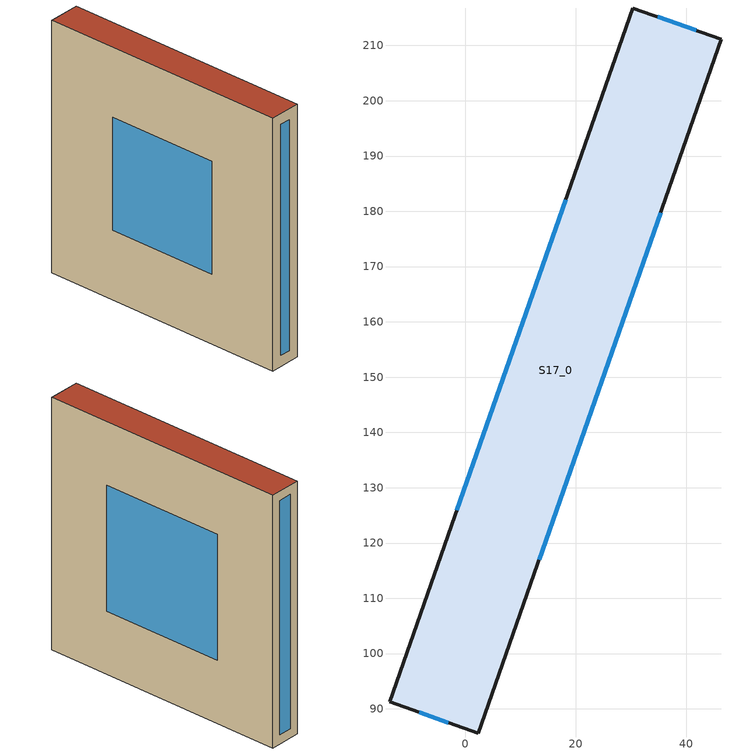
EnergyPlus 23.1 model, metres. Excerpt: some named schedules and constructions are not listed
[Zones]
S17_0
 floor ground (S17_0:f3UnderGroundSlabCF): -13.67,91.26 30.32,216.77 46.36,211.15 2.38,85.64 z-40.79
 wall outside (90.1-2019 Nonresidential CZ 0 Exterior Wall (Mass)): 46.36,211.15 30.32,216.77 -13.67,91.26 2.38,85.64 46.36,211.15 z-40.79:92.21
 window (90.1-2019 Nonresidential CZ 0 Glazing (Operable)): 41.8,212.75 34.88,215.18 z-35.96:87.37; -8.28,89.37 -3.01,87.52 z-35.08:86.5; 18.16,182.08 -1.51,125.95 z-4.03:55.45; 13.37,117.01 35.37,179.77 z-7.54:58.96
 roof outside (90.1-2019 Nonresidential CZ 0 Exterior Roof (Mass)): 30.32,216.77 -13.67,91.26 2.38,85.64 46.36,211.15 z92.21
[EnergyManagementSystem:Sensor] Output:Variable Index Key=Environment
Name | Output:Variable
OutdoorTemp | Site Outdoor Air Drybulb Temperature
OutdoorRelHumid | Site Outdoor Air Relative Humidity
[ZoneHVAC:IdealLoadsAirSystem]
S17_0 Ideal Loads Air: Maximum Heating Supply Air Temperature {C}=35; Minimum Cooling Supply Air Temperature {C}=12; Maximum Heating Supply Air Humidity Ratio {kgWater/kgDryAir}=0.01; Minimum Cooling Supply Air Humidity Ratio {kgWater/kgDryAir}=0.008; Heating Limit=LimitFlowRateAndCapacity; MaximumHeatingAirFlowRate [m3/s]=Autosize; MaximumSensibleHeatingCapacity [W]=Autosize; Cooling Limit=LimitFlowRateAndCapacity; MaximumCoolingAirFlowRate [m3/s]=Autosize; MaximumTotalCoolingCapacity [W]=Autosize; HeatingAvailabilitySchedule=Off; CoolingAvailabilitySchedule=CoolAvail_S17_0; Dehumidification Control Type=Humidistat; Humidification Control Type=Humidistat; Design Specification Outdoor Air Object=S17_0MinFreshAir; Demand Controlled Ventilation Type=OccupancySchedule; Outdoor Air Economizer Type=NoEconomizer; Heat Recovery Type=None; SensibleHeatRecoveryEffectiveness=0.7; LatentHeatRecoveryEffectiveness=0.65
[Schedule:Constant]
Name | Value
Off | 0
AllOn | 1
[Schedule:Day:Hourly]
d9ea127a-ea3e-44f9-b4f6-f443588a29fb: Fraction, 0, 0, 0, 0, 0, 0, 0, 0, 0, 0, 0, 0, 0, 0, 0, 0, 0, 0, 0, 0, 0, 0, 0, 0
d5f2dfb6-7999-4fdb-9b38-f50d1062404a: Fraction, 0, 0, 0, 0, 0, 0, 0, 0, 0.1, 0.9, 0.9, 0.9, 0.8, 0.8, 0.8, 0.8, 0.5, 0.2, 0.1, 0.3, 0.3, 0.3, 0.1, 0
79f6dca9-5fe9-478a-bde9-12d42f6e605d: Fraction, 0.05, 0.05, 0.05, 0.05, 0.05, 0.05, 0.05, 0.05, 0.05, 0.05, 0.05, 0.05, 0.05, 0.05, 0.05, 0.05, 0.05, 0.05, 0.05, 0.05, 0.05, 0.05, 0.05, 0.05
03f89016-f015-4308-9cd2-91c3df1526ea: Fraction, 0.05, 0.05, 0.05, 0.05, 0.05, 0.05, 0.05, 0.05, 0.3, 0.9, 0.9, 0.9, 0.9, 0.9, 0.9, 0.9, 0.7, 0.5, 0.5, 0.7, 0.7, 0.7, 0.3, 0.05
1f46022c-dc35-4b1c-a5f3-48aafba85baa: Temperature, 18, 18, 18, 18, 18, 18, 18, 18, 18, 18, 18, 18, 18, 18, 18, 18, 18, 18, 18, 18, 18, 18, 18, 18
4879fb07-a0f9-4e92-8872-17b1081e4b79: Temperature, 18, 18, 18, 18, 18, 18, 18, 20, 22, 22, 22, 22, 22, 22, 22, 22, 22, 22, 22, 22, 22, 22, 22, 18
33a40c0d-4940-46d6-9ed8-d980077da102: Temperature, 35, 35, 35, 35, 35, 35, 35, 35, 35, 35, 35, 35, 35, 35, 35, 35, 35, 35, 35, 35, 35, 35, 35, 35
bb316713-af84-4eec-b4fe-3cd8a2147c88: Temperature, 35, 35, 35, 35, 35, 35, 35, 24, 24, 24, 24, 24, 24, 24, 24, 24, 24, 24, 24, 24, 24, 24, 24, 35
35e0ada2-1fee-451a-872b-049bc328d088: Fraction, 1, 1, 1, 1, 1, 1, 1, 1, 0, 0, 0, 0, 0, 1, 0, 0, 0, 0, 0, 0, 0, 0, 0, 0
22a1e51b-2093-4564-b5ed-ae6a32fcb6cb: Fraction, 1, 1, 1, 1, 1, 1, 1, 1, 0, 0, 0, 0, 0, 0, 0, 0, 0, 0, 0, 0, 0, 0, 0, 0
18ce9471-8bdb-489d-965b-bcdf2857541a: Fraction, 1, 1, 1, 1, 1, 1, 1, 1, 0, 0, 0, 1, 1, 1, 1, 1, 0, 0, 0, 0, 0, 0, 0, 1
93c71081-cbe4-4eb5-9f3c-f12a02c83db0: Fraction, 1, 1, 1, 1, 1, 1, 1, 1, 0, 0, 0, 0, 0, 0, 0, 0, 0, 0, 0, 0, 0, 0, 0, 1
1f044a77-4373-4b65-9cfa-418fe716a1c5: Fraction, 1, 1, 1, 1, 1, 1, 1, 1, 0, 0, 0, 0, 1, 1, 1, 0, 0, 0, 0, 0, 0, 0, 0, 0
e560b093-007b-4360-b31a-7a0bf4edafff: Fraction, 1, 1, 1, 1, 1, 1, 1, 1, 0, 0, 0, 0, 0, 0, 0, 0, 0, 0, 0, 0, 0, 0, 1, 1
1ec8c980-b02c-47a4-9524-b203a8ab2c3e: Fraction, 1, 1, 1, 1, 1, 1, 1, 0, 0, 0, 0, 0, 1, 1, 1, 1, 0, 0, 0, 0, 0, 0, 0, 1
324a820c-9e79-4287-9929-5af24269ea02: Fraction, 1, 1, 1, 1, 1, 1, 1, 1, 0, 0, 0, 0, 1, 1, 1, 1, 1, 0, 0, 0, 0, 0, 0, 0
d2bd790c-733a-41eb-a348-2e58957206cc: Fraction, 1, 1, 1, 1, 1, 1, 1, 1, 0, 0, 0, 0, 1, 1, 1, 1, 1, 0, 0, 0, 0, 0, 0, 1
b5ea207a-2cc6-4af2-9c60-944d1f007baf: Fraction, 1, 1, 1, 1, 1, 0, 0, 0, 0, 0, 1, 1, 1, 1, 0, 0, 0, 0, 0, 0, 0, 0, 1, 1
0fb9e873-759a-4ed1-94f3-fcd0b80e411f: Fraction, 1, 1, 1, 1, 1, 0, 0, 0, 0, 0, 0, 0, 0, 0, 0, 1, 1, 1, 1, 1, 1, 1, 1, 1
51f0ba7f-1edf-4522-935d-482393d8bc4a: Fraction, 1, 1, 1, 1, 1, 1, 1, 0, 0, 0, 0, 0, 0, 0, 0, 0, 0, 0, 0, 0, 0, 0, 1, 1
c8a7d920-df9d-4fb4-8e97-aad656506ff0: Fraction, 1, 1, 1, 1, 1, 1, 1, 0, 0, 0, 0, 0, 0, 0, 0, 0, 0, 0, 0, 0, 0, 0, 0, 1
bfbfc2df-fa15-438a-b2dd-40b7ea6d6a0b: Fraction, 1, 1, 1, 1, 1, 1, 1, 1, 1, 1, 1, 0, 0, 0, 0, 0, 0, 0, 0, 0, 1, 1, 1, 1
c1428ebc-0e65-48db-aa2f-6f1fb31db145: Fraction, 1, 1, 1, 1, 1, 1, 0, 0, 0, 0, 0, 0, 0, 0, 0, 0, 0, 0, 0, 0, 0, 1, 1, 1
ce9b52fa-82e4-48d7-84cb-e3e2f4bd7fa5: Fraction, 1, 1, 1, 1, 0, 0, 0, 0, 0, 0, 0, 0, 0, 0, 0, 0, 0, 0, 0, 0, 0, 1, 1, 1
281b3a77-3921-41c9-87cf-cd3cf9a1d6b3: Fraction, 1, 1, 1, 1, 1, 1, 1, 1, 1, 1, 1, 1, 1, 1, 0, 0, 0, 0, 0, 0, 1, 1, 1, 1
d03e1a2a-7fdf-4387-9508-896c8563ea3d: Fraction, 1, 1, 1, 1, 1, 1, 0, 0, 0, 0, 0, 0, 0, 0, 0, 0, 0, 0, 0, 0, 0, 0, 1, 1
cbcab192-8069-4d34-910e-4223db92558d: Fraction, 0, 1, 1, 1, 1, 1, 1, 1, 0, 0, 0, 0, 0, 1, 0, 0, 0, 0, 1, 1, 1, 1, 1, 1
3374cfcf-e8ca-42e8-9193-67e36cd658cd: Fraction, 1, 1, 1, 1, 1, 1, 0, 0, 0, 0, 0, 0, 1, 1, 0, 0, 1, 1, 1, 1, 1, 1, 1, 1
9dc2f2c1-899f-4b0a-b792-ac2eeb1a4e6c: Fraction, 1, 1, 1, 1, 1, 1, 1, 1, 0, 0, 0, 0, 0, 0, 0, 0, 0, 0, 0, 0, 0, 1, 1, 1
13054b51-3002-4484-aeba-b371d14d3692: Fraction, 1, 1, 1, 0, 0, 0, 0, 0, 0, 0, 0, 0, 0, 0, 0, 0, 0, 0, 0, 0, 0, 0, 0, 0
b5e365fb-09dc-4d87-84ea-0cbd151cd866: Fraction, 1, 1, 1, 1, 1, 1, 1, 1, 0, 0, 0, 0, 1, 1, 1, 1, 0, 0, 0, 0, 0, 0, 0, 0
019be431-dead-44d3-b7ce-a45f448d86cd: Fraction, 0, 0, 0, 0, 0, 0, 0, 0, 1, 1, 1, 1, 1, 1, 1, 1, 0, 0, 0, 0, 0, 0, 0, 0
ebf59084-486f-4765-8e31-6ab24806cde4: Fraction, 0, 0, 0, 1, 1, 1, 1, 1, 0, 0, 0, 0, 0, 0, 0, 0, 0, 0, 0, 0, 0, 0, 0, 0
033443dd-be0d-481a-aa45-34e2afabf295: Fraction, 0, 0, 0, 1, 1, 1, 1, 1, 0, 0, 0, 0, 0, 1, 1, 1, 0, 0, 0, 0, 0, 0, 0, 0
b004ddaf-2958-4d42-bbfd-c34962752437: Fraction, 0, 1, 1, 1, 1, 1, 1, 1, 0, 0, 0, 0, 0, 1, 1, 0, 0, 0, 0, 0, 0, 0, 0, 0
3118f7e2-22ff-41b2-8baa-8cf338a4d165: Fraction, 0, 0, 0, 0, 1, 1, 1, 1, 0, 0, 0, 0, 0, 0, 0, 0, 0, 0, 0, 0, 0, 0, 0, 0
76cfda5b-3bcf-4091-91b8-c7317ff53b3f: Fraction, 1, 1, 1, 1, 1, 1, 1, 1, 1, 0, 1, 1, 1, 1, 1, 1, 1, 0, 0, 1, 1, 1, 1, 1
dbd1f11d-7d18-4399-a402-b57c5d01dad8: Fraction, 1, 1, 1, 1, 1, 1, 1, 1, 0, 0, 0, 1, 1, 1, 1, 1, 0, 1, 1, 1, 1, 1, 1, 1
5d715e94-220a-4c54-8f28-ad7d20c66552: Fraction, 0, 1, 1, 1, 1, 1, 1, 1, 0, 0, 0, 0, 1, 1, 1, 0, 0, 0, 0, 0, 0, 0, 0, 0
037c2644-b41a-454e-919a-2fa64f1a5a72: Fraction, 0, 0, 0, 0, 0, 0, 0, 0, 0, 0, 0, 0, 1, 0, 0, 0, 0, 0, 0, 0, 0, 0, 0, 0
73acdd30-99d9-4ef9-a6ab-29992fc131c9: Fraction, 0, 1, 1, 1, 1, 1, 1, 1, 0, 0, 0, 0, 0, 0, 0, 0, 0, 0, 0, 0, 0, 0, 0, 0
443bf915-bfa2-47cc-84e2-2f654a24a71c: Fraction, 0, 1, 0, 0, 1, 0, 0, 0, 0, 0, 0, 1, 1, 1, 1, 1, 1, 0, 0, 0, 0, 0, 0, 0
0c0459a7-d2ea-4bfe-a1a3-77e345ad8887: Fraction, 0, 0, 0, 0, 0, 0, 0, 0, 0, 0, 0, 0, 1, 0, 1, 0, 0, 0, 0, 0, 0, 0, 0, 0
d0d65797-fe6b-4387-b5c4-f17f0428ef62: Fraction, 0, 0, 0, 0, 0, 0, 0, 0, 0, 0, 0, 1, 0, 0, 1, 1, 0, 0, 0, 0, 0, 0, 0, 1
4ca48648-d144-4590-a357-3cf62a8bad81: Fraction, 0, 0, 0, 1, 1, 1, 1, 1, 0, 0, 0, 1, 1, 1, 1, 0, 0, 0, 0, 0, 0, 1, 1, 0
6e51a55f-234d-41a8-9913-cb78d502f61b: Fraction, 0, 1, 1, 1, 1, 1, 1, 1, 0, 0, 0, 1, 1, 1, 1, 1, 0, 0, 1, 0, 0, 1, 1, 1
6bc8c13f-a8d4-4816-8eb9-3ad649a8b2f3: Fraction, 1, 1, 1, 1, 1, 1, 1, 1, 0, 0, 0, 1, 1, 1, 1, 0, 0, 0, 0, 1, 0, 0, 1, 1
154ac6fe-8fb9-4f76-a37d-10a1e5069a27: Fraction, 1, 1, 1, 1, 1, 1, 1, 1, 1, 1, 0, 0, 0, 0, 0, 0, 0, 0, 0, 1, 1, 1, 1, 1
5bef0665-6dfe-4b99-a0bc-786cea2c9cba: Fraction, 1, 1, 1, 1, 1, 1, 1, 1, 0, 0, 0, 1, 1, 1, 1, 1, 1, 0, 1, 1, 1, 1, 1, 1
2f96a23a-caca-4fab-84d7-b9a738102c7e: Fraction, 1, 1, 0, 0, 1, 1, 0, 0, 0, 0, 0, 1, 0, 0, 1, 1, 0, 0, 0, 0, 0, 0, 0, 0
bd2db91d-8010-46a7-ae1e-aebfe4473f82: Fraction, 0, 1, 1, 0, 1, 1, 0, 0, 0, 0, 0, 1, 1, 1, 1, 1, 1, 0, 0, 0, 0, 0, 0, 0
673fec01-a229-454e-ac97-ad268db4b5e5: Fraction, 0, 0, 0, 0, 1, 1, 1, 1, 0, 0, 0, 1, 1, 1, 1, 1, 0, 0, 0, 0, 0, 0, 0, 0
328e2f82-dc52-4c28-ab51-245193f499f0: Fraction, 1, 1, 1, 1, 1, 1, 1, 1, 0, 0, 0, 1, 1, 1, 1, 1, 0, 0, 0, 0, 0, 0, 0, 0
64b10d7a-e558-4ecf-9322-4c9a06b41c83: Fraction, 0, 0, 1, 1, 1, 1, 1, 0, 0, 0, 0, 1, 1, 1, 1, 1, 1, 0, 0, 0, 0, 0, 0, 0
b964e233-350c-48eb-b771-c4b9956ab54b: Fraction, 0, 0, 0, 0, 0, 0, 0, 0, 0, 0, 0, 0, 0, 1, 0, 0, 0, 0, 0, 0, 0, 0, 0, 0
036865c2-b0aa-43ea-a3ae-c8f8331be7ac: Fraction, 0, 0, 0, 0, 0, 0, 0, 0, 0, 0, 0, 1, 1, 1, 0, 0, 0, 0, 0, 0, 0, 0, 0, 0
daed71a7-0610-444b-b81c-b24dffd950f6: Fraction, 0, 0, 0, 0, 0, 0, 0, 0, 0, 0, 0, 0, 1, 1, 1, 1, 0, 0, 0, 0, 0, 0, 0, 0
fbaf94e2-5723-47b8-90b1-441a046a4278: Fraction, 0, 0, 0, 1, 1, 1, 1, 1, 0, 0, 0, 1, 1, 1, 1, 1, 0, 0, 0, 0, 0, 0, 0, 0
8228bc38-434b-4133-9937-87d82ad577f0: Fraction, 1, 1, 1, 0, 1, 1, 1, 1, 0, 0, 0, 1, 1, 1, 1, 1, 1, 0, 0, 0, 0, 0, 0, 1
b951dc44-e536-41f1-b4d8-aab17108d7f9: Fraction, 1, 1, 1, 1, 1, 1, 1, 1, 0, 0, 0, 1, 1, 1, 1, 1, 1, 0, 0, 0, 0, 0, 0, 1
104cd10c-28f3-48c2-aed0-745cf36fea65: Fraction, 1, 1, 1, 1, 0, 0, 0, 1, 0, 0, 1, 1, 1, 1, 1, 1, 1, 0, 0, 0, 0, 0, 0, 0
d6b4219d-073c-4d59-80b7-35fc61c1e207: Fraction, 1, 1, 1, 1, 0, 0, 0, 0, 0, 0, 0, 1, 1, 1, 1, 1, 1, 0, 0, 0, 0, 0, 0, 0
401568ae-5745-4f16-bda9-d9aedd726401: Fraction, 0, 0, 0, 0, 0, 0, 0, 0, 0, 0, 0, 1, 1, 1, 1, 1, 0, 0, 0, 0, 0, 1, 1, 1
49ce4846-11b3-4de5-90ef-fc16ec9d5b6d: Fraction, 1, 1, 1, 1, 1, 1, 1, 1, 1, 1, 0, 0, 0, 0, 1, 1, 0, 0, 0, 1, 1, 0, 1, 0
fcde42c5-a226-4b21-a0d2-13213f855b12: Fraction, 0, 1, 1, 1, 1, 1, 1, 1, 1, 1, 1, 1, 0, 1, 0, 1, 1, 1, 1, 1, 1, 1, 1, 1
542cb977-cef9-4e33-8f3a-5abd994fb8eb: Fraction, 1, 1, 1, 1, 1, 1, 1, 1, 0, 0, 0, 1, 0, 1, 1, 0, 0, 0, 0, 1, 0, 1, 1, 1
e51780fd-68b9-485c-b53b-41d4aa329173: Fraction, 1, 1, 1, 1, 1, 1, 1, 1, 0, 0, 0, 1, 1, 1, 1, 1, 1, 1, 0, 0, 0, 0, 0, 0
84655766-7118-4a80-a644-6c94a8cf6aa8: Fraction, 1, 0, 1, 1, 1, 0, 1, 1, 0, 0, 0, 1, 1, 1, 1, 1, 1, 0, 0, 0, 0, 0, 0, 0
f23e91b1-e21c-4567-9c25-f2b87eda8942: Fraction, 0, 0, 0, 0, 0, 1, 1, 0, 0, 0, 0, 0, 1, 1, 1, 1, 0, 0, 0, 0, 1, 1, 1, 0
2cbaec49-f577-4647-b3ed-73b7f9b900fd: Fraction, 0, 1, 0, 1, 1, 1, 1, 1, 0, 0, 0, 1, 1, 1, 1, 1, 1, 0, 0, 0, 0, 0, 0, 0
f5d9dffc-fe21-496e-b55e-d684c3337099: Fraction, 0, 1, 1, 1, 1, 1, 0, 1, 0, 0, 0, 1, 1, 1, 1, 1, 1, 1, 0, 0, 0, 0, 0, 0
bd5b1cea-c878-4f3e-aec0-c2ac0ba00ee3: Fraction, 0, 0, 0, 1, 1, 1, 1, 1, 0, 0, 0, 1, 1, 1, 1, 1, 1, 1, 0, 0, 0, 0, 0, 0
720da34d-5d68-461d-bdb9-e02285c661a7: Fraction, 0, 0, 0, 0, 1, 1, 1, 1, 0, 0, 0, 1, 1, 1, 1, 1, 1, 1, 0, 0, 0, 0, 0, 0
a4b975cc-a5df-49b6-abae-d9247bb6c1d3: Fraction, 0, 0, 1, 1, 1, 1, 1, 1, 0, 0, 0, 1, 1, 1, 1, 1, 0, 1, 1, 1, 0, 1, 1, 1
05eb5a75-9c5d-4888-a75e-297719e52851: Fraction, 0, 0, 0, 0, 1, 1, 1, 1, 0, 0, 1, 1, 1, 1, 1, 1, 1, 0, 0, 0, 0, 0, 0, 0
3d478d37-2a01-4d7a-8394-87f420d4056f: Fraction, 0, 0, 0, 0, 0, 1, 0, 0, 0, 1, 1, 1, 1, 1, 1, 1, 1, 1, 0, 0, 0, 0, 0, 0
bb5da403-a042-4ac0-830c-c49b77a5b3c6: Fraction, 0, 0, 0, 1, 1, 1, 1, 0, 0, 0, 0, 1, 1, 1, 1, 1, 1, 1, 0, 0, 0, 0, 0, 0
144b99c6-371d-4e34-96fd-79be05b5df0d: Fraction, 1, 1, 1, 0, 1, 0, 1, 1, 0, 0, 0, 0, 1, 1, 1, 1, 1, 0, 0, 0, 0, 0, 0, 0
101a4458-ffe6-4b53-8dd8-2467d667ba35: Fraction, 0, 0, 1, 1, 1, 1, 1, 1, 0, 1, 1, 1, 1, 1, 0, 1, 0, 0, 0, 1, 0, 0, 1, 1
d3e8e271-9eeb-4542-a96c-283e1dd3b835: Fraction, 1, 1, 1, 1, 1, 1, 0, 1, 0, 1, 1, 1, 1, 1, 1, 1, 1, 1, 0, 0, 0, 0, 0, 0
6d3bdc77-4564-471a-929c-e30b6d66f166: Fraction, 0, 1, 1, 1, 1, 1, 0, 1, 0, 0, 0, 1, 1, 1, 0, 0, 0, 0, 0, 0, 0, 0, 0, 1
4dec3c6f-ebbe-4840-a156-b83b58bf089e: Fraction, 1, 1, 1, 1, 1, 1, 1, 1, 0, 1, 1, 1, 1, 1, 1, 0, 1, 0, 0, 1, 1, 1, 1, 1
bcd3defc-df3e-4200-aec8-a559f004c132: Fraction, 1, 1, 1, 1, 1, 1, 1, 0, 0, 0, 0, 0, 1, 1, 1, 1, 0, 0, 0, 0, 0, 0, 1, 0
a24f8b0f-d930-4ec6-852d-d49dbee14f27: Fraction, 0, 0, 1, 1, 1, 1, 1, 1, 0, 1, 1, 1, 1, 1, 1, 1, 1, 1, 1, 0, 0, 0, 0, 0
a3c9ef1d-5eb3-489d-aa31-011d2b399981: Fraction, 1, 1, 1, 1, 1, 1, 1, 1, 0, 0, 1, 1, 1, 0, 0, 0, 0, 0, 0, 1, 0, 1, 1, 1
40cf7150-3db1-49aa-a175-be7604a9d796: Fraction, 1, 1, 1, 1, 1, 1, 1, 1, 0, 0, 0, 1, 1, 1, 1, 1, 0, 0, 0, 0, 0, 1, 1, 1
597e3bcf-50a5-4cee-bcda-a732ee54fb23: Fraction, 1, 1, 1, 1, 1, 1, 1, 1, 0, 1, 1, 0, 1, 1, 1, 0, 0, 0, 0, 1, 1, 1, 1, 1
0c51b05c-c17b-42b0-8bf1-f191514907be: Fraction, 1, 1, 1, 1, 1, 1, 1, 1, 0, 0, 1, 1, 1, 1, 1, 1, 1, 1, 0, 0, 0, 0, 0, 0
70282c88-819a-4162-8587-557ea488a8a5: Fraction, 0, 1, 1, 0, 1, 1, 1, 1, 0, 1, 1, 1, 1, 1, 1, 1, 0, 1, 1, 1, 1, 1, 1, 1
d17734a9-dc6c-469e-8905-0c99d4a1be19: Fraction, 1, 1, 0, 1, 1, 1, 1, 1, 0, 0, 1, 1, 1, 0, 0, 0, 1, 1, 0, 1, 1, 1, 1, 1
5952833e-0dd6-4ae0-bab6-279d1a92a5dd: Fraction, 1, 1, 1, 1, 1, 1, 1, 1, 0, 0, 1, 1, 1, 1, 1, 0, 1, 1, 1, 1, 1, 1, 1, 1
47d8ac42-281f-4586-a929-903761bdd1a7: Fraction, 1, 1, 1, 1, 1, 1, 1, 1, 1, 0, 1, 1, 1, 1, 1, 0, 1, 0, 0, 1, 1, 1, 1, 1
186611b7-1db5-4e3a-8355-d0dec1fedc26: Fraction, 1, 1, 1, 1, 1, 1, 1, 1, 1, 1, 1, 1, 1, 1, 0, 0, 0, 0, 0, 0, 0, 1, 1, 1
84098980-877e-4635-a828-91e21f81b511: Fraction, 1, 1, 1, 1, 0, 0, 0, 0, 0, 0, 1, 1, 1, 1, 1, 1, 1, 0, 0, 0, 0, 0, 0, 0
03b0116c-4688-4797-a88d-1b1f29f30a07: Fraction, 0, 1, 1, 1, 1, 1, 1, 1, 0, 0, 0, 1, 1, 1, 1, 1, 1, 1, 0, 0, 0, 0, 0, 0
bd368ace-ef05-4c35-a01c-8a563ed94cf9: Fraction, 0, 1, 0, 0, 1, 0, 1, 0, 0, 0, 1, 1, 1, 1, 1, 1, 1, 0, 0, 0, 0, 0, 0, 0
e1601026-7a88-4fbe-9fa2-717b51dc1f14: Fraction, 0, 1, 1, 1, 1, 1, 1, 1, 0, 1, 1, 1, 1, 1, 1, 1, 1, 1, 0, 0, 0, 0, 0, 0
bb575d25-fef9-4371-8b21-18cc0cde7ad8: Fraction, 0, 0, 0, 0, 1, 0, 0, 0, 0, 1, 1, 1, 1, 1, 1, 1, 1, 1, 1, 0, 0, 0, 0, 0
56f694f2-8025-4063-bb34-8da1a62c7792: Fraction, 0, 0, 0, 0, 1, 1, 0, 1, 0, 0, 1, 1, 0, 1, 1, 1, 1, 1, 1, 1, 1, 1, 1, 1
c75b36c4-872b-4d70-8e66-6397ceceeee9: Fraction, 1, 1, 1, 1, 1, 1, 1, 1, 0, 0, 0, 1, 1, 1, 1, 1, 1, 0, 0, 0, 0, 0, 0, 0
d8146e5e-3f8d-44b3-8039-e293e5046815: Fraction, 0, 1, 1, 1, 1, 1, 1, 1, 0, 0, 1, 1, 1, 0, 0, 0, 0, 0, 0, 0, 0, 0, 0, 1
aa027ed6-10fd-491e-b979-7c4df764123a: Fraction, 1, 1, 1, 1, 1, 1, 1, 1, 0, 0, 1, 1, 1, 1, 1, 1, 1, 0, 1, 0, 0, 0, 0, 0
5b8cced1-8d09-420b-bea1-3bcd082d2a59: Fraction, 0, 0, 0, 0, 1, 1, 0, 0, 0, 0, 1, 1, 0, 0, 0, 1, 1, 0, 0, 1, 1, 1, 1, 1
aaadf03e-f1ed-4584-b967-708c863af830: Fraction, 1, 1, 1, 1, 1, 1, 1, 1, 0, 0, 0, 1, 1, 1, 1, 0, 0, 1, 1, 1, 1, 1, 1, 1
9271a65d-f0a2-4518-ab25-2b1222f43614: Fraction, 1, 1, 1, 1, 1, 1, 1, 1, 0, 0, 0, 1, 1, 1, 1, 0, 1, 1, 0, 0, 0, 0, 0, 0
a03383d5-79b0-4cc1-9102-54055f6fa786: Fraction, 0, 0, 0, 0, 1, 0, 0, 0, 0, 1, 0, 1, 1, 1, 0, 1, 1, 1, 1, 1, 1, 1, 1, 1
d9bd1216-b212-4bb2-9107-dec962127257: Fraction, 1, 1, 1, 1, 1, 1, 1, 1, 1, 0, 0, 1, 1, 1, 1, 1, 0, 0, 0, 0, 0, 0, 0, 0
2c3b5ebd-3111-4c17-b66e-443d69483076: Fraction, 1, 1, 1, 1, 1, 1, 1, 1, 0, 1, 1, 1, 1, 1, 1, 0, 0, 0, 0, 0, 0, 0, 0, 0
263132f3-57e5-4e7f-9b16-8f6529a17f7c: Fraction, 1, 1, 1, 0, 1, 1, 0, 1, 0, 0, 0, 1, 1, 1, 0, 0, 0, 0, 0, 0, 0, 0, 0, 0
1b73200d-bde2-4e65-af20-2fa226fcb48a: Fraction, 0, 0, 0, 0, 0, 0, 0, 0, 1, 1, 1, 1, 1, 1, 1, 1, 1, 1, 1, 0, 0, 0, 0, 0
8635af30-c595-4629-9129-95f505b9506e: Fraction, 0, 0, 0, 0, 1, 0, 1, 1, 1, 1, 1, 1, 1, 1, 1, 1, 1, 1, 0, 0, 0, 0, 0, 0
ad4a0e78-dd8a-4dbe-b05a-ba8400d12c34: Fraction, 0, 0, 0, 0, 0, 1, 1, 1, 1, 1, 1, 1, 1, 1, 1, 1, 1, 1, 1, 0, 0, 0, 0, 0
36c5c6dd-eb97-4d93-bd78-dbd075d1ee1b: Fraction, 0, 0, 0, 0, 1, 0, 1, 0, 0, 1, 1, 1, 1, 1, 1, 1, 1, 1, 1, 0, 0, 0, 0, 0
5111b8af-08af-4e27-b4db-bae5f85f107f: Fraction, 0, 0, 0, 0, 1, 1, 1, 1, 0, 1, 1, 1, 1, 1, 1, 1, 1, 1, 1, 0, 0, 0, 0, 0
e6003aaa-db7a-4cde-babe-521403300f0f: Fraction, 0, 0, 0, 0, 0, 0, 0, 0, 1, 1, 1, 1, 1, 1, 0, 0, 0, 0, 0, 1, 0, 0, 0, 0
d42c45ce-fbda-4b08-bce1-e1fdf0205d69: Fraction, 0, 1, 0, 0, 1, 0, 1, 1, 0, 1, 1, 1, 1, 0, 1, 0, 0, 0, 0, 0, 0, 0, 0, 1
bdf076c8-aa22-4d61-b4fc-447625afc682: Fraction, 1, 0, 1, 1, 1, 1, 1, 0, 0, 1, 1, 1, 0, 0, 1, 1, 1, 0, 0, 0, 0, 0, 0, 0
b9d22d3b-71d2-4377-8607-78e92197aa42: Fraction, 1, 1, 0, 1, 1, 1, 1, 1, 0, 1, 1, 1, 1, 1, 1, 0, 0, 0, 0, 0, 0, 0, 0, 0
2e7f09d8-3a33-4b4e-8b59-d441d2a0bb7c: Fraction, 0, 1, 1, 1, 1, 1, 1, 1, 0, 1, 1, 1, 0, 1, 1, 1, 0, 1, 0, 1, 1, 0, 1, 0
2c4de5b4-676e-43c5-8055-8066f0c48a3f: Fraction, 1, 1, 1, 1, 1, 1, 1, 1, 0, 0, 0, 0, 1, 0, 0, 0, 0, 0, 0, 0, 0, 0, 1, 0
8e029877-b215-471b-a3d8-5c1cc8bc365b: Fraction, 1, 1, 0, 1, 1, 1, 1, 1, 0, 1, 1, 1, 1, 1, 1, 1, 1, 1, 0, 0, 0, 0, 0, 0
c8cde78c-e308-450c-a688-6e47071ecba6: Fraction, 0, 0, 0, 0, 0, 0, 0, 0, 0, 1, 1, 0, 0, 1, 1, 0, 0, 0, 0, 0, 0, 1, 1, 1
f87c2997-4a22-4960-99c3-c290975bd6d5: Fraction, 1, 1, 1, 1, 1, 1, 0, 0, 0, 0, 1, 1, 1, 1, 1, 1, 1, 1, 0, 0, 0, 0, 0, 0
4f585860-18b9-4ac7-aa09-0524684b216c: Fraction, 0, 0, 0, 0, 0, 0, 0, 0, 0, 0, 1, 1, 1, 1, 1, 1, 1, 1, 0, 0, 0, 0, 0, 0
92a99a64-2e8a-47e6-bd10-86ae4ffcd058: Fraction, 0, 0, 0, 1, 1, 1, 0, 0, 0, 0, 0, 0, 1, 1, 0, 0, 1, 1, 0, 0, 0, 1, 1, 1
a9581180-73f1-445c-b220-8a3599919bc0: Fraction, 1, 1, 1, 1, 1, 1, 1, 1, 0, 1, 1, 1, 0, 0, 0, 0, 0, 0, 0, 0, 0, 0, 0, 1
ffe9693d-cba8-4656-ba5e-c0fcf7cfd1aa: Fraction, 1, 1, 1, 1, 1, 1, 1, 1, 1, 0, 0, 0, 1, 1, 1, 1, 0, 0, 0, 0, 0, 0, 1, 1
e7d0f24e-2a79-449a-b914-825c02bf48bf: Fraction, 1, 1, 1, 1, 1, 1, 1, 1, 0, 0, 1, 1, 1, 1, 1, 1, 1, 0, 0, 0, 0, 0, 0, 0
32b8ac8a-0c12-4924-b2f7-85b381cd1c16: Fraction, 1, 1, 1, 1, 1, 1, 1, 1, 0, 0, 1, 1, 1, 1, 0, 0, 1, 1, 1, 1, 1, 1, 1, 1
4b87aed5-e8ee-4a6f-b250-1005cea65da3: Fraction, 1, 1, 1, 1, 1, 1, 1, 1, 0, 0, 1, 1, 1, 1, 0, 0, 0, 1, 1, 1, 1, 1, 1, 1
0aaa7bcc-497a-4607-aca6-c96565fd58ed: Fraction, 0, 0, 0, 0, 1, 1, 1, 1, 0, 0, 0, 0, 0, 0, 0, 0, 0, 0, 0, 0, 0, 0, 1, 1
24cd38cf-6549-4cde-b228-82bc1c773714: Fraction, 1, 1, 1, 1, 1, 1, 1, 1, 1, 1, 1, 1, 1, 1, 1, 1, 1, 1, 1, 0, 0, 0, 0, 0
93429806-64e9-4ef9-a993-53d9ea7bfa59: Fraction, 0, 0, 0, 0, 0, 0, 0, 0, 0, 0, 1, 1, 1, 1, 1, 0, 0, 0, 0, 0, 0, 1, 1, 1
b1ad10cd-9f4f-4c01-90f3-a9fc60b02d29: Fraction, 1, 1, 1, 1, 1, 1, 1, 1, 1, 0, 0, 0, 1, 1, 1, 1, 1, 0, 0, 0, 0, 0, 0, 0
1f6dd566-09e1-4fab-9511-350aed55dfb4: Fraction, 0, 1, 0, 0, 0, 1, 1, 1, 0, 0, 1, 1, 1, 0, 0, 0, 0, 0, 0, 0, 0, 0, 0, 0
993e9391-22bb-4028-8e26-d2a81c76591b: Fraction, 1, 1, 1, 1, 1, 1, 1, 1, 1, 0, 0, 0, 0, 0, 0, 0, 1, 1, 0, 0, 0, 0, 0, 0
1cf3126f-f758-4047-aff0-bca489412336: Fraction, 0, 0, 0, 1, 1, 0, 0, 0, 0, 1, 1, 1, 0, 0, 0, 0, 0, 0, 0, 0, 0, 0, 0, 0
39b771b2-a980-4721-9fbd-bb82bc33320a: Fraction, 0, 0, 0, 0, 0, 0, 0, 0, 0, 1, 1, 1, 0, 0, 0, 0, 0, 0, 0, 0, 1, 1, 1, 1
1fca9003-f92a-40b5-9276-8de7f9229d0e: Fraction, 1, 1, 1, 1, 1, 1, 1, 1, 0, 0, 1, 1, 1, 1, 1, 1, 1, 1, 1, 0, 0, 0, 0, 0
bf69910e-302e-4d5d-8f7b-2db65928aae6: Fraction, 0, 1, 1, 1, 1, 1, 0, 0, 0, 1, 1, 1, 1, 1, 1, 1, 1, 0, 0, 0, 0, 0, 0, 0
1ddc7ad3-d268-423d-b9ef-a5decc2562e4: Fraction, 0, 1, 1, 1, 1, 1, 1, 1, 1, 0, 0, 1, 1, 1, 1, 1, 0, 0, 0, 0, 0, 0, 0, 0
faaa7842-4c6c-4ef7-afeb-d61a35a55d33: Fraction, 0, 0, 0, 0, 0, 0, 0, 0, 0, 0, 0, 0, 1, 1, 1, 1, 0, 0, 0, 0, 0, 0, 0, 1
657eb751-9b13-44ce-9e96-2a48266ff616: Fraction, 0, 0, 0, 0, 0, 0, 0, 0, 0, 0, 0, 0, 1, 1, 1, 1, 1, 1, 0, 0, 0, 0, 0, 0
af898841-d3d3-4b33-9f52-789d41f2738b: Fraction, 0, 0, 1, 1, 1, 1, 1, 1, 0, 0, 0, 0, 0, 0, 0, 0, 0, 0, 0, 0, 0, 0, 0, 0
fd688387-9499-4591-a57c-4b70abe1bad6: Fraction, 0, 0, 0, 0, 0, 0, 0, 0, 0, 0, 0, 0, 0, 0, 0, 0, 0, 0, 0, 0, 0, 0, 1, 1
2d760525-19a6-48a2-aa2b-80dd83e4684c: Fraction, 0, 0, 0, 1, 1, 1, 1, 1, 1, 0, 0, 0, 0, 0, 0, 0, 1, 0, 0, 0, 0, 0, 0, 0
674b4eaa-2aa8-4d6a-957b-2815946675b6: Fraction, 0, 0, 0, 1, 1, 1, 1, 1, 0, 0, 1, 1, 1, 1, 1, 1, 1, 0, 0, 0, 0, 0, 0, 0
88dae2dc-b2b6-483f-aad9-57490e7ec9bf: Fraction, 0, 1, 1, 1, 1, 1, 1, 0, 0, 0, 1, 1, 1, 1, 1, 1, 1, 1, 0, 0, 0, 0, 0, 0
3e5202b2-92b1-4bd3-b872-ac2f51082082: Fraction, 0, 0, 0, 0, 0, 0, 0, 0, 0, 1, 1, 1, 1, 1, 1, 1, 0, 0, 0, 0, 0, 0, 0, 0
5fa37d88-9791-4811-b504-9434ee3b7cc9: Fraction, 0, 1, 1, 1, 1, 1, 1, 1, 1, 1, 1, 0, 1, 1, 1, 1, 1, 1, 0, 0, 0, 0, 0, 0
bcfbfcb5-970f-4759-8ff8-104563bd61c5: Fraction, 0, 1, 0, 1, 0, 0, 0, 1, 0, 0, 1, 1, 1, 1, 1, 1, 1, 1, 1, 0, 1, 1, 0, 0
9bfe587a-8cee-4c54-b5fe-e9048f15d1c4: Fraction, 0, 0, 0, 0, 0, 0, 0, 0, 0, 0, 1, 1, 1, 1, 1, 1, 1, 1, 1, 1, 0, 0, 0, 0
84ccb1a8-6ff8-454e-a66c-c8c71aed1be8: Fraction, 0, 0, 0, 0, 0, 0, 0, 0, 1, 1, 1, 1, 1, 1, 1, 1, 1, 0, 0, 0, 0, 0, 0, 0
9c0c3f4b-d4a6-4dee-9c4d-c9b7b78d7c47: Fraction, 0, 0, 0, 0, 0, 0, 0, 0, 0, 0, 1, 0, 0, 1, 1, 1, 1, 1, 1, 0, 0, 0, 0, 0
6896cc22-7d9c-40a6-8f16-9a0ea75945f6: Fraction, 0, 0, 0, 1, 1, 0, 0, 0, 0, 1, 1, 1, 1, 0, 0, 0, 0, 0, 0, 0, 0, 0, 1, 0
62ef4096-a4e5-444d-bcbb-7f82a5c35e1a: Fraction, 0, 1, 1, 1, 1, 0, 1, 1, 0, 0, 0, 0, 1, 1, 1, 1, 1, 1, 1, 0, 0, 0, 0, 0
2f7a5285-7309-4b83-95e1-5d5cfa6285ab: Fraction, 0, 1, 0, 0, 1, 0, 1, 0, 0, 1, 1, 1, 1, 1, 1, 1, 1, 1, 1, 1, 0, 0, 0, 0
d2f2f440-4eff-4442-9606-db8f940ce1ef: Fraction, 0, 0, 0, 0, 0, 0, 0, 0, 0, 1, 1, 1, 1, 1, 1, 1, 1, 1, 1, 1, 1, 0, 0, 0
a30d819a-71b9-42c9-8859-ec36a8cf5ef9: Fraction, 0, 0, 0, 0, 0, 0, 0, 0, 1, 1, 1, 1, 1, 1, 1, 1, 1, 1, 1, 1, 1, 0, 0, 0
14c777df-a2c5-4c2f-bb9e-070d2fbe33cf: Fraction, 0, 0, 0, 0, 0, 0, 0, 1, 0, 1, 0, 0, 1, 1, 1, 0, 0, 1, 0, 0, 0, 0, 0, 0
660652b9-3721-4b41-99dc-b03b67c93e71: Fraction, 0, 0, 0, 1, 1, 1, 1, 0, 0, 0, 0, 1, 1, 1, 1, 1, 1, 0, 0, 0, 0, 0, 0, 0
3b91de32-229d-44a8-aa6d-28e4ecfa2c41: Fraction, 0, 1, 0, 0, 0, 0, 0, 0, 0, 1, 1, 1, 1, 1, 1, 1, 1, 1, 1, 0, 1, 0, 0, 0
c4d38773-d9ac-4b7a-ab6d-3e1d3619054b: Fraction, 0, 0, 0, 0, 0, 0, 0, 0, 0, 0, 0, 1, 1, 1, 1, 1, 1, 0, 1, 1, 1, 1, 1, 0
3da5c000-3493-4a5d-90ba-b15c4c908312: Fraction, 0, 1, 1, 0, 1, 0, 0, 1, 0, 0, 0, 1, 1, 1, 0, 0, 1, 0, 0, 1, 1, 1, 1, 0
4485477b-6b4d-4f2f-af3b-db664b62b9fd: Fraction, 1, 1, 1, 1, 1, 1, 1, 1, 0, 0, 0, 1, 1, 1, 1, 1, 1, 1, 0, 0, 0, 0, 1, 1
243a0351-07d0-4e53-9c2b-3f13525cdd30: Fraction, 0, 1, 0, 0, 1, 1, 1, 1, 0, 0, 1, 1, 1, 0, 0, 0, 0, 1, 0, 1, 1, 0, 1, 1
ad7e3b5e-c18f-4ffb-95a0-f826f2483b09: Fraction, 1, 1, 1, 1, 0, 0, 0, 0, 0, 0, 0, 1, 1, 0, 1, 1, 1, 1, 1, 0, 0, 0, 0, 0
28ec533d-432d-49b4-978b-de4e0cbf42eb: Fraction, 0, 0, 0, 0, 1, 1, 1, 1, 1, 0, 1, 1, 1, 0, 1, 1, 1, 0, 0, 0, 0, 0, 0, 0
ba25d5d5-5386-42b3-a132-874a2e86e97f: Fraction, 0, 1, 1, 1, 1, 1, 1, 1, 0, 0, 0, 1, 1, 1, 1, 1, 0, 0, 0, 0, 0, 0, 0, 0
ad21c7c2-1df8-489a-94d8-c8b1ac079d80: Fraction, 0, 0, 0, 0, 0, 0, 0, 0, 0, 0, 0, 1, 1, 0, 1, 1, 1, 1, 0, 0, 0, 0, 0, 0
7ca5b782-b2c2-4ebd-9b04-9f59a634770c: Fraction, 0, 0, 0, 0, 0, 0, 0, 0, 0, 1, 0, 1, 1, 1, 1, 1, 1, 1, 0, 0, 0, 0, 0, 0
c7d08f1d-b857-4d15-bfd6-e455226b22ad: Fraction, 0, 0, 0, 0, 0, 0, 0, 0, 0, 0, 1, 1, 1, 0, 1, 1, 1, 1, 0, 0, 0, 0, 0, 0
460d9812-1e10-4f3f-bbaf-33d8d5a661d0: Fraction, 0, 0, 0, 0, 0, 0, 1, 1, 1, 0, 1, 0, 0, 0, 0, 0, 0, 0, 0, 1, 0, 0, 0, 0
ef5c960d-f105-439e-8330-a7b7c658db9c: Fraction, 1, 0, 0, 0, 1, 0, 0, 0, 0, 0, 1, 1, 0, 1, 1, 1, 1, 0, 0, 0, 0, 0, 0, 0
e26bd28e-f679-40df-93e8-6b434ca271d5: Fraction, 0, 0, 0, 0, 0, 0, 0, 0, 0, 1, 1, 1, 0, 0, 1, 1, 1, 1, 0, 0, 0, 0, 0, 0
a4e0b79d-80da-4a7b-8d59-48567f5602fe: Fraction, 0, 0, 0, 0, 0, 0, 0, 0, 0, 1, 1, 1, 1, 1, 1, 1, 1, 1, 1, 0, 0, 0, 0, 0
7ea5de64-d697-454c-a98f-be79bc611366: Fraction, 0, 0, 0, 0, 0, 0, 0, 0, 0, 1, 1, 1, 0, 0, 1, 1, 1, 0, 0, 0, 0, 0, 0, 0
a53ca86f-7009-49da-825f-5cb0102909fa: Fraction, 0, 0, 0, 0, 1, 0, 0, 0, 0, 0, 1, 1, 1, 1, 1, 1, 1, 1, 0, 0, 0, 0, 1, 0
26cfb7eb-76ab-47bc-aa42-0c9ff96b8a4d: Fraction, 0, 1, 1, 1, 1, 1, 1, 0, 0, 0, 1, 1, 1, 0, 0, 0, 0, 0, 1, 1, 1, 1, 1, 1
425ba9f7-c8d1-4060-ac42-2211b0350688: Fraction, 1, 1, 1, 1, 1, 1, 0, 0, 0, 0, 1, 1, 1, 0, 1, 1, 1, 1, 0, 0, 0, 0, 0, 0
49835cdc-4148-4331-bee0-f7c8662ee433: Fraction, 0, 1, 1, 1, 1, 1, 1, 1, 0, 0, 0, 0, 0, 0, 1, 1, 0, 0, 0, 0, 0, 0, 0, 0
11256a9a-c2b2-4ac5-b30d-246abc56750b: Fraction, 1, 0, 1, 1, 1, 1, 1, 1, 0, 0, 1, 1, 1, 1, 1, 1, 1, 1, 1, 1, 1, 1, 1, 1
5109f2aa-8969-47a7-9f32-6cc3f5138566: Fraction, 1, 1, 1, 1, 1, 1, 1, 1, 1, 1, 0, 0, 1, 0, 0, 0, 0, 0, 0, 0, 0, 0, 0, 1
56ad522b-182b-490b-9b25-f45cb2f8a837: Fraction, 1, 1, 1, 1, 1, 1, 1, 1, 0, 0, 0, 0, 0, 0, 1, 1, 0, 0, 0, 0, 1, 0, 0, 1
16d47b23-c498-49ed-9a5f-c29565e037f6: Fraction, 1, 1, 1, 1, 1, 1, 1, 1, 0, 0, 0, 0, 0, 0, 1, 1, 0, 0, 0, 0, 0, 0, 0, 0
0131145e-e660-43d2-bbe1-57789cf025ac: Fraction, 0, 1, 0, 1, 1, 1, 1, 1, 0, 0, 0, 1, 1, 1, 0, 0, 0, 0, 0, 0, 0, 0, 0, 0
9288f4fb-3710-4ef5-b1e0-d82ae9ef9568: Fraction, 0, 1, 1, 1, 1, 1, 1, 1, 1, 0, 0, 1, 1, 1, 1, 1, 1, 0, 0, 0, 0, 0, 0, 0
13a9b8c3-8a91-4b57-aaae-bc0171401b73: Fraction, 0, 0, 0, 1, 1, 1, 1, 1, 0, 0, 0, 1, 1, 1, 1, 1, 1, 1, 1, 0, 0, 0, 0, 0
a1009dd8-b065-4024-9c5c-a666e5a5dde4: Fraction, 0, 0, 0, 1, 1, 1, 1, 1, 0, 0, 1, 1, 1, 0, 1, 1, 1, 0, 1, 1, 1, 1, 1, 1
d2cb975e-019b-47da-baad-3492641b1a29: Fraction, 1, 0, 1, 1, 1, 1, 1, 1, 0, 0, 0, 0, 1, 0, 1, 0, 0, 0, 0, 0, 0, 0, 0, 0
f4e80c03-37c0-4f65-acb0-42164b2fc30b: Fraction, 0, 0, 0, 0, 0, 0, 0, 0, 0, 0, 0, 0, 0, 1, 1, 1, 0, 0, 0, 0, 0, 0, 0, 0
c70578a4-4172-476c-b90b-dbb9edc7dbdc: Fraction, 0, 0, 0, 0, 1, 0, 0, 0, 0, 0, 0, 1, 1, 1, 1, 1, 1, 0, 0, 0, 0, 0, 0, 0
a4d70ece-0924-45f6-b91d-eefd13a1c80d: Fraction, 0, 0, 0, 0, 1, 0, 0, 0, 0, 1, 1, 0, 0, 1, 1, 1, 1, 1, 1, 1, 1, 1, 1, 1
f782a7c3-4e24-47b9-8f29-5344f282bd47: Fraction, 1, 1, 1, 1, 1, 1, 1, 1, 1, 0, 0, 1, 0, 1, 1, 1, 1, 1, 1, 0, 0, 0, 0, 1
4aae5b26-c82e-4dd8-afd6-79a1854a4c24: Fraction, 1, 1, 1, 1, 1, 1, 1, 1, 0, 0, 0, 0, 0, 0, 1, 1, 1, 0, 0, 0, 0, 0, 0, 0
2845129c-7200-44b2-9073-178af05f6f7c: Fraction, 0, 0, 1, 0, 0, 0, 0, 1, 0, 0, 0, 0, 0, 1, 1, 1, 1, 0, 0, 0, 0, 0, 1, 0
11dd7ce0-b4ae-4092-b44f-28a39006776f: Fraction, 0, 0, 1, 1, 1, 1, 1, 1, 0, 0, 0, 1, 1, 1, 1, 1, 1, 1, 0, 0, 0, 0, 0, 0
59cdf5f3-626f-4c03-8f86-27c54c15e6bc: Fraction, 0, 0, 1, 1, 1, 1, 1, 1, 0, 0, 1, 1, 1, 1, 1, 1, 1, 1, 1, 0, 0, 0, 0, 0
f7b1d11e-415e-40ca-a212-de9acd9689d6: Fraction, 0, 0, 1, 1, 1, 1, 1, 1, 0, 1, 1, 1, 1, 1, 1, 1, 1, 1, 0, 0, 0, 0, 0, 0
3dd9e6cd-de7c-4632-8e09-4da419557454: Fraction, 0, 0, 1, 1, 1, 1, 1, 1, 0, 0, 1, 1, 1, 1, 1, 1, 1, 1, 0, 0, 0, 0, 0, 0
6cf8b87a-2efc-4c8b-846c-dbd84e0dfbf2: Fraction, 0, 0, 1, 1, 1, 1, 1, 1, 0, 1, 0, 1, 1, 1, 1, 1, 1, 1, 0, 0, 0, 0, 0, 0
64cbd1fc-1db1-4998-8b02-a684e0690a59: Fraction, 0, 0, 0, 0, 0, 0, 0, 0, 0, 0, 0, 1, 1, 1, 1, 1, 1, 1, 0, 0, 0, 0, 0, 0
973136e5-7eaf-48f7-b915-6c9a37701442: Fraction, 0, 0, 0, 0, 0, 0, 0, 0, 0, 1, 1, 1, 1, 1, 1, 1, 1, 0, 0, 0, 0, 0, 0, 0
e4a2ab30-1faa-4ef8-825b-335844a9c8b1: Fraction, 0, 1, 1, 1, 1, 1, 1, 1, 1, 1, 1, 1, 0, 0, 0, 1, 1, 0, 0, 0, 0, 0, 0, 0
382cd65b-8ca2-4f2f-ae42-58c248ed6a25: Fraction, 0, 1, 0, 1, 1, 1, 1, 1, 1, 0, 0, 0, 1, 1, 1, 1, 1, 0, 0, 0, 0, 0, 0, 1
4f1fe2c2-a220-4c87-91ab-9887e1e74f2c: Fraction, 0, 0, 0, 1, 1, 1, 0, 1, 0, 0, 0, 1, 0, 0, 0, 0, 0, 0, 0, 0, 0, 0, 0, 0
404c002d-f548-4d23-86b3-a2114c99788d: Fraction, 1, 1, 1, 1, 1, 1, 1, 1, 0, 0, 0, 1, 1, 0, 0, 0, 0, 0, 0, 0, 0, 0, 0, 0
2b6407cb-7b23-4944-b2f8-6b6add0085de: Fraction, 0, 0, 0, 0, 0, 0, 1, 1, 0, 0, 0, 0, 1, 1, 1, 0, 0, 0, 0, 0, 0, 0, 0, 0
7bdb7382-c11b-47d1-a991-071ec3c919f0: Fraction, 0, 0, 1, 1, 1, 1, 1, 1, 0, 0, 0, 0, 1, 1, 1, 1, 0, 0, 0, 0, 0, 0, 0, 0
109da854-8c3a-4e1c-8ab1-9de36e825529: Fraction, 0, 0, 0, 1, 1, 1, 0, 0, 0, 0, 0, 1, 1, 1, 1, 1, 1, 1, 0, 0, 0, 0, 0, 0
46637283-3775-4203-899c-fd808efceca8: Fraction, 0, 0, 0, 1, 1, 1, 0, 0, 0, 0, 1, 1, 1, 1, 1, 1, 1, 1, 1, 0, 0, 0, 0, 0
8c4d05c7-5cf0-4f0c-81c6-a955a40e5b32: Fraction, 0, 0, 0, 0, 0, 1, 1, 0, 0, 0, 0, 0, 0, 0, 0, 0, 0, 0, 0, 0, 0, 0, 0, 0
dbd2f23c-5e40-44eb-aa9c-d96a30dcd641: Fraction, 0, 0, 0, 0, 0, 0, 0, 0, 0, 0, 0, 0, 1, 0, 1, 1, 1, 1, 0, 0, 0, 0, 0, 0
b4717505-3080-4605-921e-3500b5537a68: Fraction, 0, 0, 0, 0, 0, 1, 1, 1, 0, 0, 0, 1, 1, 1, 1, 1, 0, 0, 0, 0, 0, 0, 0, 0
26ddad88-262f-4052-b9cd-acf6b78effdf: Fraction, 0, 0, 0, 0, 0, 0, 0, 0, 0, 1, 0, 1, 1, 1, 0, 1, 0, 0, 0, 0, 0, 0, 0, 0
cd6e4dc1-4d21-4f61-a705-2eb9fba18fde: Fraction, 0, 0, 0, 0, 1, 0, 1, 0, 0, 0, 1, 1, 1, 0, 1, 1, 1, 0, 0, 0, 1, 1, 1, 1
125c1e64-bc49-4757-8d04-a9078fa8e63b: Fraction, 1, 1, 0, 0, 1, 1, 1, 1, 0, 0, 0, 0, 0, 0, 0, 0, 0, 0, 0, 0, 0, 0, 0, 0
0a2793f6-6b94-45ca-8b08-dc81659b7e8e: Fraction, 0, 0, 0, 0, 0, 1, 0, 1, 0, 0, 0, 1, 1, 1, 1, 1, 0, 0, 0, 1, 1, 1, 1, 1
a433db04-20cc-4a49-86f1-28c7bb3e9b04: Fraction, 1, 1, 1, 0, 0, 1, 1, 1, 0, 0, 0, 0, 0, 0, 0, 0, 0, 0, 0, 0, 0, 0, 0, 0
c630dff6-8833-44c4-9bfd-c1adf9463294: Fraction, 0, 0, 0, 0, 1, 0, 1, 1, 1, 0, 0, 0, 1, 0, 0, 0, 0, 0, 0, 0, 0, 0, 0, 0
9304811f-a323-4f46-bbf5-8ed91a1e0ed5: Fraction, 0, 0, 0, 1, 0, 0, 0, 0, 0, 0, 0, 1, 1, 0, 1, 1, 0, 1, 0, 0, 0, 0, 0, 0
26efab8f-71d1-49ac-8e6d-80e545446edc: Fraction, 0, 0, 0, 0, 0, 0, 0, 0, 0, 0, 0, 1, 1, 0, 0, 0, 0, 0, 0, 0, 0, 0, 0, 1
2763e292-c780-4388-9eb1-5602e8280f79: Fraction, 1, 0, 1, 1, 1, 1, 1, 1, 0, 0, 0, 1, 1, 1, 1, 1, 0, 0, 0, 0, 0, 0, 0, 0
04d9b4cc-3361-45ed-a605-d6ad5f25c658: Fraction, 0, 1, 1, 1, 1, 1, 1, 1, 0, 0, 1, 0, 0, 0, 1, 0, 0, 0, 0, 0, 1, 1, 1, 1
96573092-6b43-42e0-a5c7-47cef951f330: Fraction, 1, 1, 1, 0, 1, 0, 0, 0, 0, 0, 0, 0, 1, 1, 1, 1, 0, 1, 0, 0, 0, 0, 0, 0
838c61b4-e72b-4a26-b894-5ca9a22fec98: Fraction, 0, 0, 0, 0, 0, 0, 1, 1, 0, 0, 0, 1, 1, 0, 0, 0, 0, 0, 0, 0, 0, 0, 0, 0
f44c7d43-eb63-4cbe-8a9a-e6e9b300dd86: Fraction, 0, 1, 1, 1, 1, 1, 0, 1, 1, 1, 1, 0, 0, 0, 0, 0, 0, 0, 0, 0, 0, 0, 0, 0
4ffb8b96-8488-4462-97e4-fcb9d6916c09: Fraction, 0, 0, 0, 1, 0, 1, 1, 0, 0, 0, 0, 1, 0, 1, 1, 1, 1, 1, 1, 0, 0, 0, 0, 0
3732aef1-e269-4c4b-9e84-9b4ce90f3599: Fraction, 0, 0, 0, 1, 1, 1, 0, 0, 0, 0, 0, 0, 1, 1, 1, 1, 0, 0, 0, 0, 0, 0, 0, 0
131d9379-0c3a-4213-9615-08ed3ee987e3: Fraction, 0, 1, 1, 1, 1, 0, 1, 1, 0, 0, 0, 1, 1, 1, 1, 1, 1, 1, 1, 0, 0, 0, 0, 0
64d2ef84-f735-40f5-848f-b84cf636545b: Fraction, 0, 0, 0, 0, 0, 0, 0, 0, 0, 0, 1, 1, 1, 1, 1, 1, 1, 1, 1, 0, 0, 0, 0, 0
8bffd4ed-cacd-4c23-92e5-9d9dea66ee59: Fraction, 0, 0, 1, 1, 1, 0, 0, 1, 0, 0, 1, 1, 1, 1, 1, 1, 1, 1, 1, 1, 0, 0, 0, 0
38b78c56-95b2-40a6-8eb6-abe085f8060e: Fraction, 0, 0, 0, 0, 0, 0, 0, 1, 0, 0, 1, 1, 1, 1, 1, 1, 0, 1, 1, 1, 1, 1, 0, 0
41d94b3c-f69d-4b60-9381-8accf866c43d: Fraction, 0, 0, 0, 0, 0, 0, 0, 0, 0, 1, 0, 1, 1, 1, 0, 0, 0, 0, 0, 0, 0, 0, 1, 1
31bed374-725e-4fb7-96bb-4f30082a6669: Fraction, 1, 1, 1, 1, 1, 1, 1, 1, 1, 0, 1, 0, 0, 1, 0, 0, 0, 0, 0, 1, 0, 0, 0, 1
eca01a4c-e19c-4b26-a5e4-bcd698a1f312: Fraction, 1, 1, 1, 1, 1, 1, 1, 1, 0, 0, 0, 1, 1, 1, 0, 0, 1, 1, 0, 0, 0, 0, 0, 1
4d17fef4-ccfb-4f9b-86bf-6a31afba34bf: Fraction, 0, 0, 0, 0, 0, 0, 0, 0, 0, 0, 1, 0, 1, 1, 1, 0, 0, 0, 0, 0, 0, 0, 0, 0
1ecb58a0-4cbf-4c1c-9654-0718d4808108: Fraction, 0, 1, 1, 1, 1, 1, 1, 1, 1, 0, 1, 1, 1, 1, 1, 0, 0, 0, 0, 1, 0, 1, 1, 1
581f2440-89ba-449f-95ed-24e56b724746: Fraction, 0, 0, 0, 0, 1, 1, 1, 1, 1, 1, 1, 0, 0, 0, 0, 0, 0, 0, 1, 0, 0, 0, 0, 0
4505f2e5-c974-4700-b0ed-2fbd1115c669: Fraction, 0, 1, 0, 0, 1, 0, 0, 1, 0, 0, 1, 1, 1, 0, 0, 1, 0, 0, 0, 0, 0, 0, 0, 0
f8703f59-7315-4c81-a6d3-daec133cf262: Fraction, 0, 0, 0, 0, 1, 1, 1, 1, 0, 0, 1, 1, 0, 0, 0, 0, 0, 0, 0, 0, 0, 0, 0, 0
7c9d4112-4d7d-46a7-a392-567ee75c1faf: Fraction, 0, 0, 0, 0, 0, 1, 0, 0, 0, 1, 0, 1, 1, 1, 1, 1, 0, 0, 0, 0, 0, 0, 0, 1
08cca002-0a92-48bb-98a0-a9bfe699148d: Fraction, 1, 1, 1, 1, 1, 1, 1, 1, 0, 1, 1, 1, 1, 1, 1, 1, 0, 0, 0, 0, 0, 0, 0, 0
ad69dad0-a228-4842-8893-8c3622a09e1a: Fraction, 0, 0, 0, 0, 0, 0, 0, 0, 0, 1, 1, 1, 1, 1, 1, 0, 0, 0, 0, 0, 0, 0, 0, 0
56a7906b-8b57-4ed4-80dd-8e4b8924105c: Fraction, 0, 1, 0, 0, 1, 1, 1, 1, 0, 1, 1, 1, 1, 1, 1, 1, 1, 1, 0, 0, 0, 0, 0, 0
35bfe634-abd5-4321-8240-e2e51131fc19: Fraction, 0, 0, 1, 1, 1, 1, 1, 1, 0, 0, 0, 0, 0, 1, 0, 1, 1, 0, 0, 0, 0, 0, 0, 0
216fef4e-556d-4d45-9276-d794d4edb9d1: Fraction, 0, 0, 1, 1, 1, 1, 1, 1, 1, 1, 0, 0, 0, 0, 0, 0, 0, 0, 0, 0, 1, 0, 0, 0
23d8341d-39d1-4cad-8210-b67dd821eae3: Fraction, 1, 1, 1, 1, 1, 0, 0, 0, 0, 0, 0, 1, 1, 1, 1, 1, 1, 0, 0, 0, 0, 0, 0, 0
21af95f6-3f22-4c2b-8c65-aa3243ec1cda: Fraction, 0, 1, 1, 1, 1, 1, 1, 0, 0, 0, 0, 0, 0, 0, 0, 0, 1, 1, 1, 1, 1, 1, 1, 1
27ece69b-9f15-4565-aafb-14e8b30c6f24: Fraction, 0, 1, 0, 0, 1, 0, 0, 0, 0, 0, 0, 0, 1, 0, 0, 0, 0, 0, 0, 0, 0, 0, 0, 0
38bb5bee-d901-4922-b601-fa4e0b83000a: Fraction, 0, 1, 1, 1, 1, 1, 1, 1, 1, 1, 0, 0, 0, 0, 0, 1, 1, 0, 0, 0, 0, 0, 0, 0
f10935d8-bf25-46bb-853f-70b318c561c0: Fraction, 1, 1, 1, 0, 1, 1, 1, 1, 0, 0, 1, 1, 1, 1, 1, 1, 1, 1, 0, 0, 0, 0, 0, 0
c55de4f9-5b5b-43f8-b345-433e33f9a284: Fraction, 0, 1, 0, 0, 0, 0, 0, 0, 0, 0, 1, 0, 0, 0, 1, 1, 1, 1, 1, 0, 0, 0, 0, 1
16e3741b-a500-461d-a6ed-fc0679f2b8ed: Fraction, 1, 1, 1, 1, 1, 0, 1, 1, 1, 0, 0, 0, 0, 1, 1, 0, 0, 0, 0, 0, 0, 0, 0, 1
4eb27dbc-bfc3-4997-bc50-2bbe2ae7be88: Fraction, 1, 1, 1, 1, 1, 1, 0, 0, 0, 0, 0, 1, 1, 1, 1, 1, 1, 0, 0, 0, 0, 0, 0, 0
5ac09ab2-beb6-4f57-9377-471444e6df28: Fraction, 0, 1, 1, 1, 1, 1, 1, 0, 0, 0, 0, 1, 1, 1, 1, 0, 0, 0, 0, 0, 0, 0, 0, 0
d9334854-d197-4658-af41-34ca6e427bc2: Fraction, 0, 0, 0, 0, 0, 0, 0, 0, 0, 1, 1, 1, 1, 1, 1, 1, 1, 1, 0, 0, 0, 0, 0, 0
e0120a70-5495-43e2-bb04-d85c7344809b: Fraction, 0, 0, 1, 1, 1, 1, 1, 0, 0, 0, 1, 1, 1, 1, 0, 0, 0, 0, 0, 0, 0, 0, 0, 0
a1530b9f-aa9a-44a0-9089-bc16a00b669e: Fraction, 1, 1, 1, 1, 1, 1, 1, 1, 1, 0, 0, 0, 0, 0, 0, 0, 0, 0, 1, 1, 1, 1, 1, 1
b80e21ad-0aa0-476b-a39c-7dbb701e5039: Fraction, 1, 1, 1, 1, 1, 1, 1, 0, 0, 1, 1, 1, 0, 0, 0, 0, 0, 0, 0, 0, 0, 0, 0, 0
c9460a58-7f65-499f-93ef-bf7f84d4d2b7: Fraction, 1, 1, 1, 1, 1, 1, 1, 1, 0, 1, 1, 0, 0, 0, 1, 1, 0, 0, 0, 0, 0, 0, 0, 0
3c9a2343-97bf-4438-bbac-0b0613b5cb3d: Fraction, 0, 0, 0, 1, 1, 1, 0, 0, 0, 1, 1, 1, 1, 1, 1, 1, 1, 1, 0, 0, 0, 0, 0, 0
ba165f2a-0a90-41e4-92a6-d02a0a46b943: Fraction, 0, 0, 0, 0, 0, 0, 0, 1, 1, 1, 1, 0, 0, 0, 0, 0, 0, 0, 0, 0, 0, 0, 0, 1
26ee9eff-1623-47c5-839f-52054b0ed0af: Fraction, 1, 1, 1, 1, 1, 1, 1, 1, 0, 0, 0, 1, 1, 1, 1, 0, 0, 0, 1, 1, 1, 1, 1, 1
735f1e76-030f-4e2a-a5f5-b0a8f4907394: Fraction, 1, 1, 1, 1, 1, 1, 1, 1, 1, 1, 1, 1, 1, 1, 1, 0, 0, 0, 0, 1, 1, 1, 0, 1
128f470d-150a-4e7b-ae07-43f4f1eff838: Fraction, 1, 1, 1, 1, 1, 1, 1, 1, 0, 0, 1, 1, 0, 1, 0, 0, 0, 0, 0, 0, 0, 0, 0, 1
791541ee-b5a6-415e-91e9-6991e1c80c7a: Fraction, 1, 1, 1, 1, 1, 1, 1, 0, 0, 0, 1, 0, 0, 0, 0, 0, 0, 0, 0, 1, 1, 1, 1, 1
e5c722e7-6da8-4bbe-804a-78448155b7ed: Fraction, 1, 1, 1, 1, 1, 0, 0, 0, 0, 0, 1, 1, 1, 1, 1, 1, 1, 0, 0, 0, 0, 0, 0, 0
6feb05bb-3b47-4e1a-a18e-e1cbfe3bb0fd: Fraction, 1, 1, 1, 1, 1, 1, 1, 1, 1, 1, 0, 0, 0, 0, 0, 0, 1, 0, 0, 0, 0, 0, 0, 0
